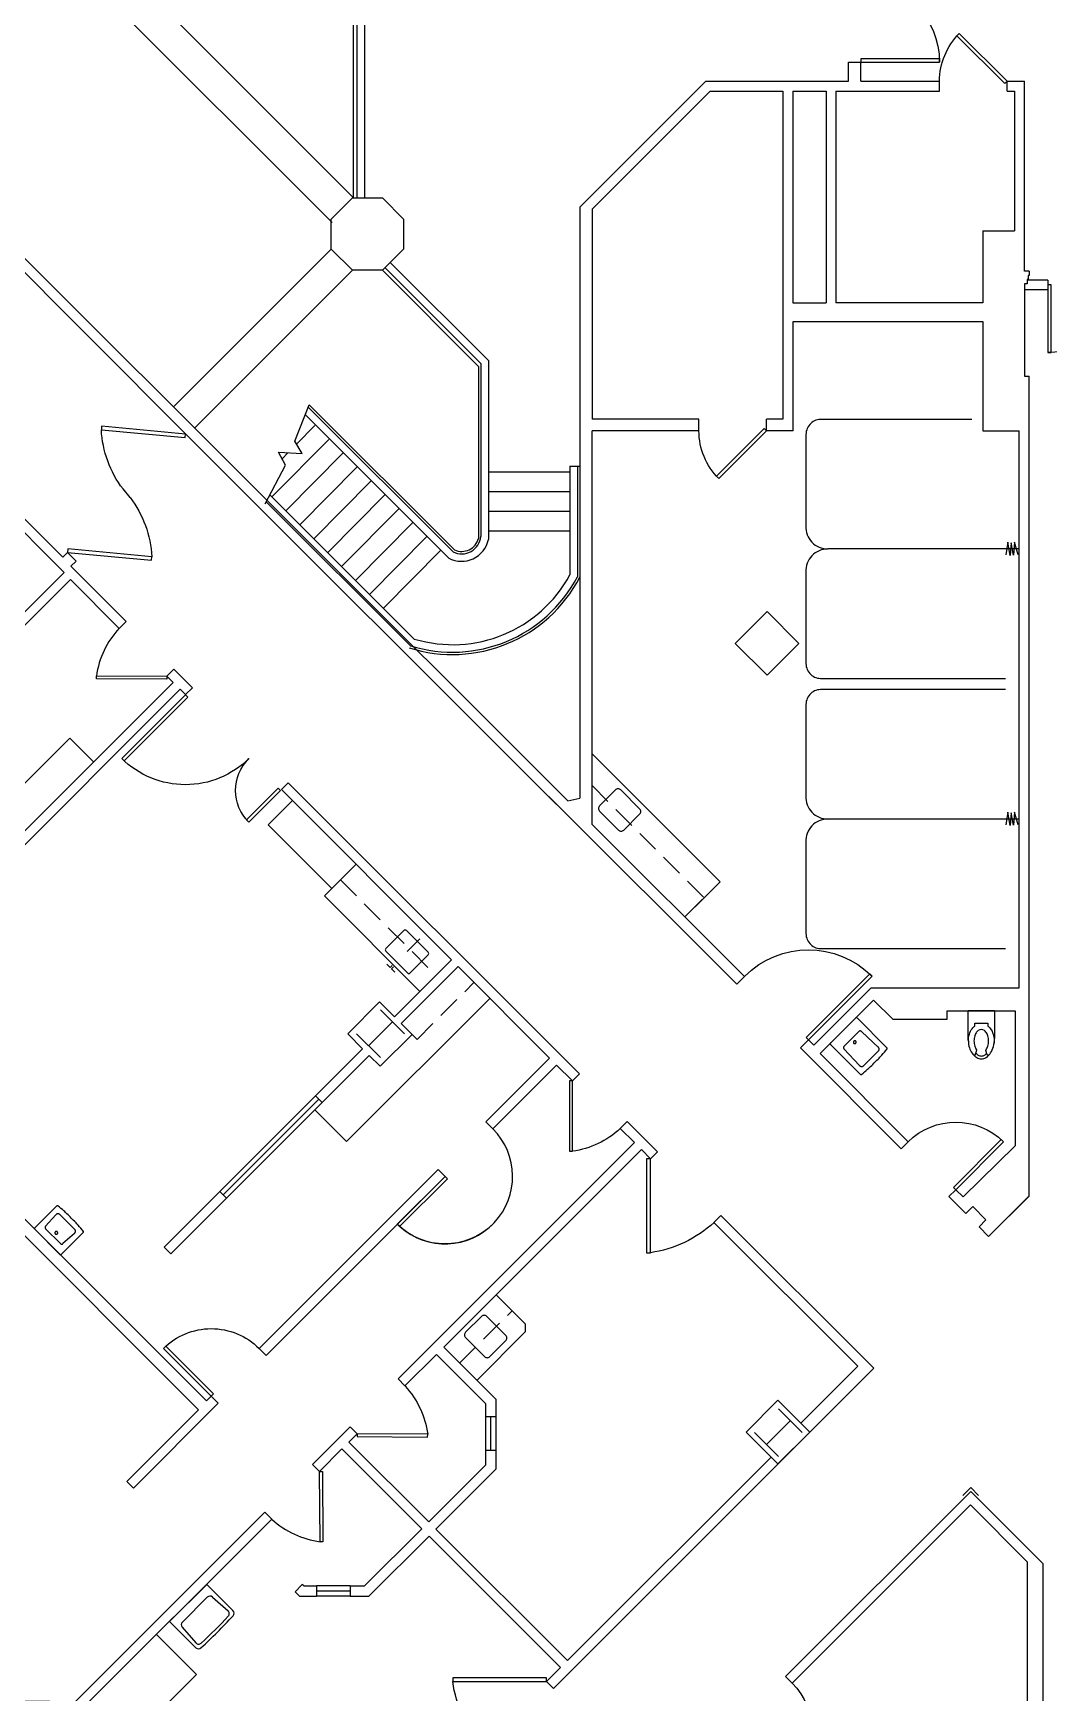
# Model space of a CAD drawing. Header units: inches. Extents: x -59 to 5682, y -269 to 4477.
# Drawn here: x 1937 to 2478, y 1099 to 1984 of the extents above; entities that cross this region are included whole.
import ezdxf

# ---------------------------------------------------------------- set-up
doc = ezdxf.new("R2010")
doc.units = ezdxf.units.IN
doc.header["$LTSCALE"] = 96
doc.header["$MEASUREMENT"] = 0
doc.linetypes.add('HIDDEN2', pattern=[0.1875, 0.125, -0.0625])
doc.layers.get('0').update_dxf_attribs({"linetype": 'CONTINUOUS'})
for name, color, linetype in [('A-COLS', 5, 'CONTINUOUS'), ('A-DOOR', 2, 'CONTINUOUS'), ('A-FLOR-CASE', 3, 'CONTINUOUS'), ('A-FLOR-CASE-UPPR', 3, 'HIDDEN2'), ('A-FLOR-HRAL', 1, 'CONTINUOUS'), ('A-FLOR-PFIX', 2, 'CONTINUOUS'), ('A-FLOR-STRS', 2, 'CONTINUOUS'), ('A-GLAZ', 2, 'CONTINUOUS'), ('A-GLAZ-SILL', 1, 'CONTINUOUS'), ('A-WALL-FULL', 6, 'CONTINUOUS'), ('A-WALL-PRHT', 4, 'CONTINUOUS'), ('X-CLNG-TRAK', 5, 'CONTINUOUS')]:
    doc.layers.add(name, color=color, linetype=linetype)

# ---------------------------------------------------------------- blocks, each defined once
blk = doc.blocks.new('P2477016')
for p, q in [((-3.603083, -23.831759), (-3.603083, -23.831759)), ((-2.504894, -21.068753), (-2.504894, -21.068753))]:
    blk.add_line(p, q)
for points in [[(-6.93083, -16.399601, -0.022673), (-7, -14.875), (-7, 0), (-3.020761, 0), (0, 0), (3.020761, 0), (7, 0), (7, -14.875)], [(-6.937926, -16.211212, -0.074934), (-6.387938, -12.562014, -0.085426), (-4.920528, -9.670474, -0.066386), (-3.550098, -8.264603), (-3.550098, -6.711212), (3.449902, -6.711212), (3.449902, -8.264603, -0.066386), (4.820333, -9.670474, -0.085426), (6.287743, -12.562014, -0.111314), (6.709134, -17.991061)], [(3.991504, -23.722377, -0.562484), (3.158962, -23.529526), (2.424162, -21.300368, -0.238976), (2.492058, -20.853364, 0.08035), (3.421006, -18.976205, 0.074934), (3.837731, -16.211212, 0.074934), (3.421006, -13.446218, 0.085426), (2.414145, -11.462194, 0.066386), (1.597345, -10.624271, 0.330534), (-1.69754, -10.624271, 0.066386), (-2.51434, -11.462194, 0.085426), (-3.521201, -13.446218, 0.074934), (-3.937926, -16.211212, 0.074934), (-3.521201, -18.976205, 0.08035), (-2.592253, -20.853364, -0.238976), (-2.524357, -21.300368), (-3.250575, -23.503493, -0.549653), (-4.069149, -23.710095)], [(0, -25.75, 0.143932), (2.498761, -25.015482, 0.107177), (4.949747, -22.564786, 0.077997), (6.431696, -19.212481, 0.065232), (7, -14.875)], [(-4.023967, -23.748064, 0.06085), (-2.498761, -25.015482, 0.143932), (0, -25.75)], [(-2.976493, -22.67201, 0.063273), (-1.687041, -23.754089, 0.143932), (0, -24.25)], [(0, -24.25, 0.143932), (1.687041, -23.754089, 0.059203), (2.902316, -22.750942)]]:
    blk.add_lwpolyline(points, format="xyb")
for centre, radius, start, end in [((5.443363, -16.211212), 12.38129, 180, 197.141641), ((2.746106, -17.043143), 9.558648, 197.141641, 216.672481), ((1.035634, -18.316811), 7.426057, 216.672481, 226.574161)]:
    blk.add_arc(centre, radius, start, end)
blk = doc.blocks.new('*U91')
for p, q in [((0, 0), (0, 0)), ((-36, 0), (-36, 0))]:
    blk.add_line(p, q)
blk.add_lwpolyline([(0, 0), (-25.46, -25.46), (-26.69, -24.22), (-1.24, 1.24)], close=True)
blk.add_arc((0, 0), 36, 180, 225)
blk = doc.blocks.new('*U92')
for p, q in [((0, 0), (0, 0)), ((42, 0), (42, 0))]:
    blk.add_line(p, q)
blk.add_lwpolyline([(0, 0), (0, 42), (1.75, 42), (1.75, 0)], close=True)
blk.add_arc((0, 0), 42, 0, 90)
blk = doc.blocks.new('*U24')
for p, q in [((0, 0), (0, 0)), ((36, 0), (36, 0))]:
    blk.add_line(p, q)
blk.add_lwpolyline([(0, 0), (0, 36), (1.75, 36), (1.75, 0)], close=True)
blk.add_arc((0, 0), 36, 0, 90)
blk = doc.blocks.new('*U32')
for p, q in [((0, 0), (0, 0)), ((-48, 0), (-48, 0))]:
    blk.add_line(p, q)
blk.add_lwpolyline([(0, 0), (0, -48), (-1.75, -48), (-1.75, 0)], close=True)
blk.add_arc((0, 0), 48, 180, 270)
blk = doc.blocks.new('*U97')
for p, q in [((0, 0), (0, 0)), ((-36, 0), (-36, 0))]:
    blk.add_line(p, q)
blk.add_lwpolyline([(0, 0), (0, -36), (-1.75, -36), (-1.75, 0)], close=True)
blk.add_arc((0, 0), 36, 180, 270)
blk = doc.blocks.new('*U105')
for p, q in [((0, 0), (0, 0)), ((-36, 0), (-36, 0))]:
    blk.add_line(p, q)
blk.add_lwpolyline([(0, 0), (-25.46, 25.46), (-26.69, 24.22), (-1.24, -1.24)], close=True)
blk.add_arc((0, 0), 36, 135, 180)
blk = doc.blocks.new('ador')
at = {"layer": 'A-DOOR'}
blk.add_lwpolyline([(7907.45, 2187.56), (7908.87, 2186.14), (7874.92, 2152.2), (7873.51, 2153.62)], close=True, dxfattribs=at)
blk.add_arc((7860.37, 2149.8), 60.6, 2.27057, 36.84846, dxfattribs=at)
blk = doc.blocks.new('0206.01-BAS-GRID$0$IBEAM')
for points in [[(-0.5, 0.5, 1), (-0.5, 0.5), (0.5, 0.5), (0.5, 0.5, 1)], [(0, -0.5, 1), (0, -0.5), (0, 0.5), (0, 0.5, 1)], [(-0.5, -0.5, 1), (-0.5, -0.5), (0.5, -0.5), (0.5, -0.5, 1)]]:
    blk.add_3dface(points)
blk = doc.blocks.new('*U55')
for p, q in [((0, 0), (0, 0)), ((36, 0), (36, 0))]:
    blk.add_line(p, q)
blk.add_lwpolyline([(0, 0), (0, 36), (1.75, 36), (1.75, 0)], close=True)
blk.add_arc((0, 0), 36, 0, 90)
blk = doc.blocks.new('*U23')
for p, q in [((0, 0), (0, 0)), ((36, 0), (36, 0))]:
    blk.add_line(p, q)
blk.add_lwpolyline([(0, 0), (0, -36), (1.75, -36), (1.75, 0)], close=True)
blk.add_arc((0, 0), 36, 270, 0)
blk = doc.blocks.new('*U25')
for p, q in [((0, 0), (0, 0)), ((48, 0), (48, 0))]:
    blk.add_line(p, q)
blk.add_lwpolyline([(0, 0), (0, 48), (1.75, 48), (1.75, 0)], close=True)
blk.add_arc((0, 0), 48, 0, 90)
blk = doc.blocks.new('*U26')
for p, q in [((0, 0), (0, 0)), ((-24, 0), (-24, 0))]:
    blk.add_line(p, q)
blk.add_lwpolyline([(0, 0), (0, 24), (-1.75, 24), (-1.75, 0)], close=True)
blk.add_arc((0, 0), 24, 90, 180)

msp = doc.modelspace()

# ---------------------------------------------------------------- linework, layer by layer
at = {"layer": 'A-DOOR'}
msp.add_line((1988.55, 1736.38), (1984.82, 1740.88), dxfattribs=at)
msp.add_arc((2156.49, 1374.35), 35.99, 228.17128, 45.01076, dxfattribs=at)
at = {"layer": 'A-FLOR-CASE'}
for p, q in [((1871.28, 1522.97), (1956.37, 1608.05)), ((1969.1, 1595.33), (1956.37, 1608.05)), ((2234.82, 1599.7), (2303.05, 1531.41)), ((2062.19, 1561.8), (2075.03, 1574.65)), ((2062.19, 1561.8), (2096.17, 1527.9)), ((2092.25, 1523.98), (2108.96, 1540.69)), ((2284.48, 1512.86), (2303.05, 1531.41)), ((2092.25, 1523.98), (2143.1, 1473.01)), ((2104.02, 1392.92), (2180.39, 1469.28)), ((2104.02, 1392.92), (2087.06, 1409.9)), ((2199.26, 1295.68), (2183.71, 1311.23)), ((2199.26, 1295.68), (2199.26, 1291.43)), ((2173.45, 1265.62), (2199.26, 1291.43)), ((2002.7, 1130.05), (2023.91, 1108.83)), ((2023.91, 1108.83), (1981.48, 1066.41))]:
    msp.add_line(p, q, dxfattribs=at)
at = {"layer": 'A-FLOR-CASE-UPPR'}
for p, q in [((2234.82, 1582.72), (2294.56, 1522.93)), ((2100.73, 1532.46), (2151.58, 1481.49)), ((2141.53, 1447.4), (2171.9, 1477.77)), ((2138.86, 1450.08), (2141.53, 1447.4)), ((2164.26, 1274.82), (2192.19, 1302.75))]:
    msp.add_line(p, q, dxfattribs=at)
at = {"layer": 'A-FLOR-HRAL'}
for p, q in [((2432.44, 1204.19), (2436.68, 1208.43)), ((2436.68, 1208.43), (2440.93, 1204.19))]:
    msp.add_line(p, q, dxfattribs=at)
at = {"layer": 'A-FLOR-PFIX'}
for p, q in [((2143.08, 1501.08), (2136.26, 1494.24)), ((2125.38, 1487.57), (2127.15, 1485.81)), ((2128.21, 1486.87), (2127.15, 1485.81)), ((2128.92, 1486.16), (2127.86, 1485.1)), ((2127.86, 1485.1), (2129.63, 1483.34)), ((2361.93, 1445.43), (2375.37, 1458.87)), ((2369.17, 1443.73), (2377.07, 1451.63)), ((2376.08, 1458.87), (2392.02, 1442.92)), ((2387.72, 1442.91), (2378.44, 1451.67)), ((2377.88, 1428.78), (2361.93, 1444.72)), ((2377.4, 1433.44), (2369.13, 1442.36)), ((2379.58, 1433.38), (2387.42, 1441.22)), ((1937.76, 1346.91), (1949.46, 1358.61)), ((1948.99, 1353.94), (1943.5, 1347.81)), ((1959, 1346.17), (1951.17, 1354.01)), ((1951.2, 1332.76), (1937.76, 1346.2)), ((1951.43, 1338.54), (1943.54, 1346.43)), ((1963.6, 1344.46), (1951.9, 1332.76)), ((1958.94, 1343.99), (1952.81, 1338.5)), ((2009.64, 1136.99), (2029.44, 1156.78)), ((2029.44, 1156.78), (2043.41, 1142.82)), ((2016.44, 1136.72), (2029.71, 1149.98)), ((2032.44, 1150.07), (2040.8, 1142.78)), ((2009.64, 1136.99), (2023.61, 1123.02)), ((2016.35, 1133.99), (2023.65, 1125.63))]:
    msp.add_line(p, q, dxfattribs=at)
for points in [[(2247.28, 1580.45), (2238.8, 1571.97, 0.414214), (2238.8, 1569.14), (2248.9, 1559.04, 0.414214), (2251.73, 1559.04), (2260.22, 1567.53, 0.414214), (2260.21, 1570.35), (2250.11, 1580.45, 0.414214)], [(2147.46, 1493.86), (2135.85, 1505.44, 0.414214), (2134.44, 1505.44), (2124.87, 1495.85, 0.414214), (2124.87, 1494.43), (2136.49, 1482.85, 0.414214), (2137.9, 1482.85), (2147.47, 1492.45, 0.414214)], [(1948.82, 1344.87, 0.043661), (1948.72, 1344.78, 0.043661), (1948.64, 1344.68, 0.043661), (1948.57, 1344.57, 0.043661), (1948.53, 1344.45, 0.043661), (1948.51, 1344.32, 0.043661), (1948.51, 1344.19, 0.043661), (1948.53, 1344.06, 0.043661), (1948.57, 1343.94, 0.043661), (1948.64, 1343.82, 0.043661), (1948.72, 1343.72, 0.043661), (1948.82, 1343.64, 0.043661), (1948.94, 1343.57, 0.043661), (1949.06, 1343.53, 0.043661), (1949.19, 1343.51, 0.043661), (1949.32, 1343.51, 0.043661), (1949.45, 1343.53, 0.043661), (1949.57, 1343.57, 0.043661), (1949.68, 1343.64, 0.043661), (1949.78, 1343.72, 0.043661), (1949.87, 1343.82, 0.043661), (1949.93, 1343.94, 0.043661), (1949.98, 1344.06, 0.043661), (1950, 1344.19, 0.043661), (1950, 1344.32, 0.043661), (1949.98, 1344.45, 0.043661), (1949.93, 1344.57, 0.043661), (1949.87, 1344.68, 0.043661), (1949.78, 1344.78, 0.043661), (1949.68, 1344.87, 0.043661), (1949.57, 1344.93, 0.043661), (1949.45, 1344.98, 0.043661), (1949.32, 1345, 0.043661), (1949.19, 1345, 0.043661), (1949.06, 1344.98, 0.043661), (1948.94, 1344.93, 0.043661)], [(2175.92, 1299.71), (2167.43, 1291.22, 0.414214), (2167.43, 1288.39), (2177.54, 1278.29, 0.414214), (2180.36, 1278.29), (2188.85, 1286.78, 0.414214), (2188.85, 1289.6), (2178.75, 1299.71, 0.414214)]]:
    msp.add_lwpolyline(points, format="xyb", close=True, dxfattribs=at)
for points in [[(1951.17, 1354.01, 0.050866), (1950.89, 1354.23, 0.073218), (1950.66, 1354.34, 0.028563), (1950.29, 1354.43, 0.050866), (1950.07, 1354.44, 0.050866), (1949.85, 1354.42, 0.028563), (1949.48, 1354.31, 0.073218), (1949.26, 1354.19, 0.050866), (1948.99, 1353.94)], [(1950.13, 1358.64, 0.061553), (1950.01, 1358.71, 0.084107), (1949.91, 1358.74, 0.039062), (1949.79, 1358.75, 0.039062), (1949.67, 1358.73, 0.084107), (1949.57, 1358.69, 0.061553), (1949.46, 1358.61)], [(1963.64, 1345.14, 0.007949), (1960.94, 1348.3, 0.014949), (1959.43, 1349.92, 0.000949), (1957.18, 1352.18, 0.000949), (1954.92, 1354.43, 0.014949), (1953.3, 1355.94, 0.007949), (1950.13, 1358.64)], [(1937.76, 1346.91, 0.065543), (1937.67, 1346.79, 0.087946), (1937.63, 1346.68, 0.043207), (1937.62, 1346.55, 0.043207), (1937.63, 1346.42, 0.087946), (1937.67, 1346.32, 0.065543), (1937.76, 1346.2)], [(1943.5, 1347.81, 0.063221), (1943.34, 1347.57, 0.085725), (1943.27, 1347.36, 0.040781), (1943.26, 1347.11, 0.040781), (1943.28, 1346.86, 0.085725), (1943.36, 1346.66, 0.063221), (1943.54, 1346.43)], [(1958.94, 1343.99, 0.050866), (1959.19, 1344.26, 0.073218), (1959.3, 1344.48, 0.028563), (1959.41, 1344.85, 0.050866), (1959.44, 1345.07, 0.050866), (1959.43, 1345.29, 0.028563), (1959.34, 1345.67, 0.073218), (1959.23, 1345.89, 0.050866), (1959, 1346.17)], [(1963.6, 1344.46, 0.061553), (1963.69, 1344.58, 0.084107), (1963.73, 1344.67, 0.039062), (1963.74, 1344.79, 0.039062), (1963.74, 1344.92, 0.084107), (1963.71, 1345.02, 0.061553), (1963.64, 1345.14)], [(1951.43, 1338.54, 0.063221), (1951.66, 1338.36, 0.085725), (1951.86, 1338.29, 0.040781), (1952.11, 1338.26, 0.040781), (1952.36, 1338.27, 0.085725), (1952.57, 1338.34, 0.063221), (1952.81, 1338.5)], [(1951.2, 1332.76, 0.065543), (1951.32, 1332.67, 0.087946), (1951.42, 1332.63, 0.043207), (1951.55, 1332.62, 0.043207), (1951.68, 1332.63, 0.087946), (1951.79, 1332.67, 0.065543), (1951.9, 1332.76)]]:
    msp.add_lwpolyline(points, format="xyb", dxfattribs=at)
for centre, radius, start, end in [((2375.77, 1458.46), 0.574, 119.99986, 134.99976), ((2375.65, 1458.68), 0.321, 99.89643, 120.00044), ((2375.72, 1458.25), 0.753, 90.00017, 99.89633), ((2375.72, 1458.25), 0.753, 80.10367, 89.99983), ((2375.8, 1458.68), 0.321, 59.99956, 80.10357), ((2375.67, 1458.46), 0.574, 45.00024, 60.00014), ((2377.88, 1450.81), 1.15, 120.53012, 135.00005), ((2377.62, 1451.26), 0.631, 100.93094, 120.52974), ((2377.79, 1450.37), 1.54, 91.59003, 100.93117), ((2377.79, 1450.37), 1.54, 82.24881, 91.58995), ((2377.91, 1451.27), 0.631, 62.64967, 82.24848), ((2377.67, 1450.81), 1.15, 48.17998, 62.64991), ((2362.55, 1445.08), 0.753, 170.10367, 179.99983), ((2362.55, 1445.08), 0.753, 180.00017, 189.89633), ((2362.12, 1445.15), 0.321, 149.99956, 170.10357), ((2362.12, 1445), 0.321, 189.89643, 210.00044), ((2362.34, 1445.03), 0.574, 135.00024, 150.00014), ((2362.34, 1445.13), 0.574, 209.99986, 224.99976), ((2370.43, 1443.01), 1.54, 169.06883, 178.40997), ((2370.43, 1443.01), 1.54, 178.41005, 187.75119), ((2369.53, 1442.89), 0.631, 187.75152, 207.35033), ((2369.54, 1443.18), 0.631, 149.47026, 169.06906), ((2369.99, 1443.13), 1.15, 207.35009, 221.82002), ((2369.99, 1442.92), 1.15, 134.99995, 149.46988), ((2374.89, 1445.91), 0.75, 165.00002, 175.00003), ((2374.89, 1445.91), 0.75, 174.99999, 185.00001), ((2374.89, 1445.91), 0.75, 184.99997, 194.99998), ((2374.89, 1445.91), 0.75, 154.99981, 164.99982), ((2374.89, 1445.91), 0.75, 195.00018, 205.00019), ((2374.89, 1445.91), 0.75, 145.00027, 155.00028), ((2374.89, 1445.91), 0.75, 204.99972, 214.99973), ((2374.89, 1445.91), 0.75, 134.99992, 144.99993), ((2374.89, 1445.91), 0.75, 215.00007, 225.00008), ((2374.89, 1445.91), 0.75, 125.00007, 135.00008), ((2374.89, 1445.91), 0.75, 224.99992, 234.99993), ((2374.89, 1445.91), 0.75, 114.99972, 124.99973), ((2374.89, 1445.91), 0.75, 235.00027, 245.00028), ((2374.89, 1445.91), 0.75, 105.00018, 115.00019), ((2374.89, 1445.91), 0.75, 244.99981, 254.99982), ((2374.89, 1445.91), 0.75, 94.99997, 104.99998), ((2374.89, 1445.91), 0.75, 255.00002, 265.00003), ((2374.89, 1445.91), 0.75, 84.99999, 95.00001), ((2374.89, 1445.91), 0.75, 264.99999, 275.00001), ((2374.89, 1445.91), 0.75, 75.00002, 85.00003), ((2374.89, 1445.91), 0.75, 274.99997, 284.99998), ((2374.89, 1445.91), 0.75, 64.99981, 74.99982), ((2374.89, 1445.91), 0.75, 285.00018, 295.00019), ((2374.89, 1445.91), 0.75, 55.00027, 65.00028), ((2374.89, 1445.91), 0.75, 294.99972, 304.99973), ((2374.89, 1445.91), 0.75, 44.99992, 54.99993), ((2374.89, 1445.91), 0.75, 305.00007, 315.00008), ((2374.89, 1445.91), 0.75, 35.00007, 45.00008), ((2374.89, 1445.91), 0.75, 314.99992, 324.99993), ((2374.89, 1445.91), 0.75, 24.99972, 34.99973), ((2374.89, 1445.91), 0.75, 325.00027, 335.00028), ((2374.89, 1445.91), 0.75, 15.00018, 25.00019), ((2374.89, 1445.91), 0.75, 334.99981, 344.99982), ((2374.89, 1445.91), 0.75, 4.99997, 14.99998), ((2374.89, 1445.91), 0.75, 345.00002, 355.00003), ((2374.89, 1445.91), 0.75, 354.99999, 5.00001), ((2386.17, 1442.07), 1.77, 36.53233, 48.17992), ((2386.91, 1442.62), 0.86, 19.78187, 36.53231), ((2384.51, 1441.76), 3.41, 13.23747, 19.78185), ((2386.78, 1442.29), 1.08, 1.58977, 13.23736), ((2391.61, 1442.52), 0.578, 30.91089, 45.00002), ((2391.84, 1442.65), 0.312, 11.68, 30.91065), ((2391.85, 1442.51), 0.312, 334.55391, 353.78456), ((2391.38, 1442.56), 0.783, 2.73249, 11.68029), ((2391.38, 1442.56), 0.783, 353.78497, 2.73277), ((1791.96, 2028.85), 839.53, 314.78246, 314.99996), ((1791.95, 2028.84), 839.53, 315.00004, 315.21754), ((2386.16, 1442.47), 1.77, 314.9999, 326.64749), ((2386.93, 1441.97), 0.86, 326.64749, 343.39793), ((2384.49, 1442.7), 3.41, 343.39806, 349.94244), ((2386.78, 1442.29), 1.08, 349.94244, 1.59003), ((2361.56, 1463.55), 37.02, 315.21756, 318.64336), ((2291.09, 1525.58), 130.9, 318.64331, 320.46505), ((2391.6, 1442.62), 0.578, 320.46518, 334.55431), ((2378.73, 1434.63), 1.77, 221.82008, 233.46767), ((2378.18, 1433.89), 0.86, 233.46769, 250.21813), ((2378.29, 1429.19), 0.578, 224.99998, 239.08911), ((2379.04, 1436.29), 3.41, 250.21815, 256.76253), ((2378.15, 1428.96), 0.312, 239.08935, 258.32), ((2378.24, 1429.42), 0.783, 258.31971, 267.26751), ((2378.24, 1429.42), 0.783, 267.26723, 276.21503), ((2378.51, 1434.02), 1.08, 256.76264, 268.41023), ((2378.29, 1428.96), 0.312, 276.21544, 295.44609), ((2378.18, 1429.2), 0.578, 295.44569, 309.53482), ((2378.51, 1434.02), 1.08, 268.40997, 280.05756), ((2295.22, 1529.71), 130.9, 309.53495, 311.35669), ((2378.1, 1436.31), 3.41, 280.05756, 286.60194), ((2378.83, 1433.87), 0.86, 286.60207, 303.35251), ((2378.33, 1434.64), 1.77, 303.35251, 315.0001), ((2357.25, 1459.24), 37.02, 311.35664, 314.78244), ((2031.13, 1148.57), 2, 48.87621, 134.99723), ((2039.48, 1141.27), 2, 317.03896, 48.87621), ((2041.99, 1141.41), 2, 317.4009, 44.99723), ((2017.86, 1135.3), 2, 134.99723, 221.11824), ((1831.37, 1335.07), 288.12, 312.59355, 317.4009), ((1831.37, 1335.07), 286.38, 312.95549, 317.03896), ((2025.15, 1126.94), 2, 221.11824, 312.95549), ((2025.02, 1124.44), 2, 224.99723, 312.59355)]:
    msp.add_arc(centre, radius, start, end, dxfattribs=at)
at = {"layer": 'A-FLOR-STRS'}
for p, q in [((2076.36, 1766.37), (2084.12, 1785.67)), ((2077.3, 1764.81), (2087.06, 1774.68)), ((2064.21, 1736.65), (2094.52, 1767.29)), ((2080.28, 1759.79), (2076.36, 1766.37)), ((2060.54, 1732.9), (2071.47, 1753.57)), ((2071.47, 1753.57), (2067.68, 1760.49)), ((2067.68, 1760.49), (2080.28, 1759.79)), ((2069.59, 1757.02), (2072.75, 1760.21)), ((2071.64, 1729.23), (2101.99, 1759.91)), ((2079.07, 1721.81), (2109.45, 1752.52)), ((2086.5, 1714.39), (2116.92, 1745.14)), ((2179.57, 1750.09), (2223.07, 1750.09)), ((2093.93, 1706.97), (2124.38, 1737.76)), ((2179.57, 1739.59), (2223.07, 1739.59)), ((2101.36, 1699.55), (2131.85, 1730.37)), ((2179.57, 1729.09), (2223.07, 1729.09)), ((2108.79, 1692.13), (2139.31, 1722.99)), ((2179.57, 1718.59), (2223.07, 1718.59)), ((2116.22, 1684.71), (2146.78, 1715.6)), ((2123.65, 1677.29), (2154.24, 1708.22))]:
    msp.add_line(p, q, dxfattribs=at)
at = {"layer": 'A-GLAZ'}
for p, q in [((2038.21, 1364.59), (2089.12, 1415.5)), ((2180.96, 1228.37), (2180.96, 1246.37)), ((2105.88, 1153.29), (2087.88, 1153.29))]:
    msp.add_line(p, q, dxfattribs=at)
at = {"layer": 'A-GLAZ-SILL'}
for p, q in [((2036.44, 1366.35), (2087.36, 1417.27)), ((2039.98, 1362.82), (2090.89, 1413.73)), ((2178.21, 1228.37), (2178.21, 1246.37)), ((2183.71, 1228.37), (2183.71, 1246.37)), ((2105.88, 1156.04), (2087.88, 1156.04)), ((2105.88, 1150.54), (2087.88, 1150.54))]:
    msp.add_line(p, q, dxfattribs=at)
at = {"layer": 'A-WALL-FULL'}
for p, q in [((1926.42, 2077.44), (2107.54, 1896.31)), ((1908.8, 2070.45), (2096.27, 1882.98)), ((1952.65, 1704.47), (1604.09, 2053.03)), ((2107.54, 1990.07), (2107.54, 1896.31)), ((2371.57, 1958.32), (2371.57, 1968.54)), ((2371.57, 1968.54), (2378.07, 1968.54)), ((2378.07, 1958.32), (2378.07, 1968.54)), ((2228.32, 1891.09), (2295.55, 1958.32)), ((2295.55, 1958.32), (2371.57, 1958.32)), ((2378.07, 1958.32), (2420.07, 1958.32)), ((2420.07, 1953.07), (2420.07, 1958.32)), ((2456.07, 1958.32), (2465.32, 1958.32)), ((2456.07, 1953.07), (2456.07, 1958.32)), ((2465.32, 1857.03), (2465.32, 1958.32)), ((2234.82, 1890.17), (2297.72, 1953.07)), ((2297.72, 1953.07), (2336.57, 1953.07)), ((2336.57, 1953.07), (2336.57, 1778.15)), ((2341.82, 1953.07), (2341.82, 1840.15)), ((2341.82, 1953.07), (2359.57, 1953.07)), ((2359.57, 1953.07), (2359.57, 1840.15)), ((2364.82, 1953.07), (2364.82, 1840.15)), ((2364.82, 1953.07), (2420.07, 1953.07)), ((2456.07, 1953.07), (2460.07, 1953.07)), ((2460.07, 1953.07), (2460.07, 1878.56)), ((2017.56, 1770.81), (1902.69, 1886.14)), ((1908.8, 1887.43), (2221.99, 1574.66)), ((2228.32, 1891.09), (2228.32, 1576.09)), ((2234.82, 1890.17), (2234.82, 1778.15)), ((2443.07, 1878.56), (2443.07, 1840.15)), ((2443.07, 1878.56), (2460.07, 1878.56)), ((2011.67, 1784.7), (2095.78, 1868.82)), ((2124.47, 1858.88), (2175.57, 1807.78)), ((2127.3, 1861.71), (2179.57, 1809.44)), ((2022.99, 1773.4), (2107.1, 1857.51)), ((2123.1, 1857.51), (2174.32, 1806.28)), ((2467.83, 1857.03), (2465.32, 1857.03)), ((2466.81, 1850.35), (2465.32, 1850.35)), ((2465.32, 1850.35), (2465.32, 1801.07)), ((2467.32, 1852.58), (2466.81, 1852.58)), ((2466.81, 1852.58), (2466.81, 1850.35)), ((2467.32, 1854.8), (2467.32, 1852.58)), ((2467.83, 1854.8), (2467.32, 1854.8)), ((2477.86, 1852.31), (2467.32, 1852.31)), ((2467.83, 1857.03), (2467.83, 1854.8)), ((2477.86, 1852.31), (2477.86, 1847.06)), ((2477.86, 1847.06), (2465.32, 1847.06)), ((2341.82, 1840.15), (2359.57, 1840.15)), ((2443.07, 1840.15), (2364.82, 1840.15)), ((2342.07, 1830.15), (2443.07, 1830.15)), ((2342.07, 1771.9), (2342.07, 1830.15)), ((2443.07, 1830.15), (2443.07, 1771.9)), ((2174.32, 1806.28), (2174.32, 1714.53)), ((2175.57, 1807.78), (2175.57, 1715.61)), ((2179.57, 1809.44), (2179.57, 1713.91)), ((2465.32, 1801.07), (2467.82, 1801.07)), ((2467.82, 1516.9), (2467.82, 1801.07)), ((2158.44, 1704.03), (2082, 1780.37)), ((2160.81, 1707.32), (2083.62, 1784.41)), ((2161.53, 1708.36), (2084.12, 1785.67)), ((2215.95, 1572.62), (2017.52, 1770.77)), ((2291.82, 1778.15), (2234.82, 1778.15)), ((2234.82, 1562.05), (2234.82, 1771.9)), ((2291.82, 1771.9), (2234.82, 1771.9)), ((2291.82, 1771.9), (2291.82, 1778.15)), ((2327.82, 1771.9), (2327.82, 1778.15)), ((2336.57, 1778.15), (2327.82, 1778.15)), ((2342.07, 1771.9), (2327.82, 1771.9)), ((2443.07, 1771.9), (2462.57, 1771.9)), ((2462.57, 1474.9), (2462.57, 1771.9)), ((1953.4, 1696.29), (1894, 1755.69)), ((2223.07, 1753.09), (2228.32, 1753.09)), ((2223.07, 1753.09), (2223.07, 1695.12)), ((2227.07, 1753.09), (2227.07, 1694.12)), ((2140.1, 1660.87), (2063.11, 1737.76)), ((2137.97, 1657.34), (2061.15, 1734.06)), ((1955.26, 1707.08), (1952.65, 1704.47)), ((1959.86, 1702.48), (1955.26, 1707.08)), ((1957.02, 1699.65), (1959.86, 1702.48)), ((1986.43, 1670.28), (1957.02, 1699.65)), ((1909.56, 1645.38), (1956.73, 1692.55)), ((1922.96, 1665.86), (1953.4, 1696.29)), ((1956.73, 1692.55), (1982.71, 1666.57)), ((2311.17, 1658.51), (2328.15, 1675.48)), ((2328.15, 1675.48), (2345.12, 1658.51)), ((1982.71, 1666.57), (1986.43, 1670.28)), ((2328.15, 1641.54), (2311.17, 1658.51)), ((2345.12, 1658.51), (2328.15, 1641.54)), ((1824.53, 1450.75), (2011.56, 1637.78)), ((2008.17, 1641.11), (2011.88, 1644.82)), ((2011.56, 1637.78), (2008.17, 1641.11)), ((2011.56, 1637.78), (2008.17, 1641.11)), ((2021.79, 1634.94), (2011.88, 1644.82)), ((1832.51, 1451.32), (2015.27, 1634.07)), ((2015.27, 1634.07), (2018.1, 1631.24)), ((2018.1, 1631.24), (2021.79, 1634.94)), ((2069.27, 1580.59), (2072.9, 1584.22)), ((2228.11, 1429.01), (2072.9, 1584.22)), ((2159.9, 1489.81), (2069.27, 1580.59)), ((2311.98, 1476.87), (2211.84, 1576.99)), ((2221.99, 1574.66), (2228.32, 1576.09)), ((2316.13, 1481.02), (2234.82, 1562.05)), ((2284.48, 1512.86), (2294.56, 1522.93)), ((2467.82, 1363.91), (2467.82, 1516.9)), ((2129.51, 1459.42), (2159.9, 1489.81)), ((2133.05, 1455.88), (2163.43, 1486.27)), ((2212.16, 1437.46), (2163.43, 1486.27)), ((2311.98, 1476.87), (2316.23, 1481.11)), ((2353.05, 1444.31), (2383.62, 1474.9)), ((2383.62, 1474.9), (2462.57, 1474.9)), ((2121.54, 1467.41), (2104.57, 1450.44)), ((2121.54, 1467.41), (2129.51, 1459.42)), ((2384.91, 1468.41), (2356.45, 1439.93)), ((2384.91, 1468.41), (2395.13, 1458.2)), ((2424.13, 1458.2), (2424.13, 1462.7)), ((2424.13, 1462.7), (2460.38, 1462.7)), ((2460.38, 1462.7), (2460.38, 1390.7)), ((1832.51, 1451.32), (2029.38, 1254.68)), ((2133.05, 1455.88), (2138.86, 1450.08)), ((2395.13, 1458.2), (2424.13, 1458.2)), ((2087.36, 1417.27), (2112.53, 1442.44)), ((2112.53, 1442.44), (2104.57, 1450.44)), ((2138.86, 1450.08), (2121.86, 1433.08)), ((2345.92, 1442.93), (2350.21, 1447.21)), ((2399.68, 1389.11), (2345.92, 1442.93)), ((2353.05, 1444.31), (2350.17, 1447.17)), ((2090.89, 1413.73), (2116.06, 1438.9)), ((2121.86, 1433.08), (2116.06, 1438.9)), ((2178.22, 1403.51), (2212.16, 1437.46)), ((2181.93, 1399.81), (2215.87, 1433.75)), ((2224.4, 1425.3), (2215.88, 1433.75)), ((2403.3, 1392.73), (2356.45, 1439.93)), ((2228.11, 1429.01), (2224.4, 1425.3)), ((2087.36, 1417.27), (2090.89, 1413.73)), ((2178.22, 1403.51), (2181.93, 1399.81)), ((2253.57, 1403.55), (2249.85, 1399.84)), ((2257.41, 1392.37), (2249.85, 1399.84)), ((2269.65, 1387.47), (2253.57, 1403.55)), ((2257.41, 1392.37), (2131.4, 1266.35)), ((2399.59, 1389.02), (2403.3, 1392.73)), ((2432.64, 1363.38), (2460.38, 1390.7)), ((2261.13, 1388.65), (2155.78, 1283.3)), ((2265.94, 1383.76), (2261.13, 1388.65)), ((2269.65, 1387.47), (2265.94, 1383.76)), ((2057.33, 1282.63), (2152.76, 1378.06)), ((2061.04, 1278.92), (2156.48, 1374.35)), ((2152.76, 1378.06), (2156.48, 1374.35)), ((2006.75, 1336.65), (2036.44, 1366.35)), ((2010.28, 1333.12), (2039.98, 1362.82)), ((2036.44, 1366.35), (2039.98, 1362.82)), ((2425.04, 1363.56), (2428.75, 1367.27)), ((2434.06, 1354.54), (2425.04, 1363.56)), ((2432.64, 1363.38), (2428.75, 1367.27)), ((2467.82, 1363.91), (2446.25, 1342.35)), ((2446.25, 1342.35), (2467.47, 1363.56)), ((1915.02, 1359.89), (2024.98, 1249.93)), ((2437.77, 1358.26), (2434.06, 1354.54)), ((2444.84, 1351.19), (2437.77, 1358.26)), ((2303.55, 1353.48), (2299.84, 1349.77)), ((2376.59, 1273.11), (2299.84, 1349.77)), ((2385.09, 1272.03), (2303.55, 1353.48)), ((2444.84, 1351.19), (2441.13, 1347.47)), ((2446.25, 1342.35), (2441.13, 1347.47)), ((2006.75, 1336.65), (2010.28, 1333.12)), ((2183.71, 1255.37), (2155.78, 1283.3)), ((2061.04, 1278.92), (2057.33, 1282.63)), ((2151.89, 1279.41), (2135.11, 1262.64)), ((2178.21, 1253.09), (2151.89, 1279.41)), ((2131.4, 1266.35), (2135.11, 1262.64)), ((2385.09, 1272.03), (2214.34, 1101.29)), ((2376.59, 1273.11), (2346.18, 1242.7)), ((2029.38, 1254.68), (2031.87, 1257.18)), ((2035.58, 1253.47), (2031.87, 1257.18)), ((1986.79, 1211.75), (2024.98, 1249.93)), ((2035.58, 1253.47), (1990.33, 1208.21)), ((2178.21, 1246.37), (2178.21, 1253.09)), ((2183.71, 1246.37), (2183.71, 1255.37)), ((2105.94, 1240.89), (2085.85, 1220.8)), ((2105.94, 1240.89), (2109.65, 1237.18)), ((2178.21, 1246.37), (2183.71, 1246.37)), ((2109.65, 1237.18), (2105.22, 1232.74)), ((2105.22, 1232.74), (2147.76, 1190.2)), ((2101.51, 1229.03), (2089.57, 1217.09)), ((2101.51, 1229.03), (2144.05, 1186.49)), ((2178.21, 1220.65), (2178.21, 1228.37)), ((2178.21, 1228.37), (2183.71, 1228.37)), ((2183.71, 1218.37), (2183.71, 1228.37)), ((2330.29, 1224.66), (2221.8, 1116.17)), ((2085.85, 1220.8), (2089.57, 1217.09)), ((2147.76, 1190.2), (2178.21, 1220.65)), ((2151.65, 1186.31), (2183.71, 1218.37)), ((1990.33, 1208.21), (1986.79, 1211.75)), ((2436.67, 1206.4), (2337.91, 1107.68)), ((2436.67, 1206.4), (2475.1, 1167.97)), ((2060.4, 1195.35), (1956.46, 1091.43)), ((2060.4, 1195.35), (2064.11, 1191.64)), ((2436.5, 1199.18), (2341.47, 1104.15)), ((2436.5, 1199.18), (2466.85, 1168.8)), ((2064.11, 1191.64), (1960.18, 1087.72)), ((2113.6, 1156.04), (2144.05, 1186.49)), ((2151.65, 1186.31), (2221.8, 1116.17)), ((2115.88, 1150.54), (2147.94, 1182.6)), ((2147.94, 1182.6), (2218.08, 1112.45)), ((2466.85, 1168.8), (2466.85, 975.97)), ((2475.1, 1167.97), (2475.1, 997.82)), ((2080.39, 1156.81), (2076.5, 1152.92)), ((2078.88, 1150.54), (2076.5, 1152.92)), ((2078.88, 1150.54), (2087.88, 1150.54)), ((2081.16, 1156.04), (2080.39, 1156.81)), ((2081.16, 1156.04), (2087.88, 1156.04)), ((2087.88, 1156.04), (2087.88, 1150.54)), ((2105.88, 1156.04), (2113.6, 1156.04)), ((2105.88, 1156.04), (2105.88, 1150.54)), ((2105.88, 1150.54), (2115.88, 1150.54)), ((2218.08, 1112.45), (2210.63, 1105)), ((2337.91, 1107.68), (2341.47, 1104.15)), ((2214.34, 1101.29), (2210.63, 1105))]:
    msp.add_line(p, q, dxfattribs=at)
for points in [[(2107.1, 1896.13), (2123.1, 1896.13), (2134.41, 1884.82), (2134.41, 1868.82), (2123.1, 1857.51), (2107.1, 1857.51), (2095.78, 1868.82), (2095.78, 1884.82)], [(2333.9, 1221.04), (2316.93, 1238.02), (2333.9, 1254.99), (2350.87, 1238.02)]]:
    msp.add_lwpolyline(points, close=True, dxfattribs=at)
for centre, radius, start, end in [((2165.27, 1716.96), 14.63, 242.18128, 347.97773), ((2165.32, 1716.58), 10.3, 244.03368, 354.58579), ((2165.27, 1716.96), 9.37, 246.49546, 344.96865), ((2160.5, 1729.07), 76.44, 252.33614, 332.52693), ((2160.5, 1729.07), 75.19, 252.56481, 332.29672), ((2160.5, 1729.07), 71.19, 253.34328, 331.51306)]:
    msp.add_arc(centre, radius, start, end, dxfattribs=at)
at = {"layer": 'A-WALL-PRHT'}
for p, q in [((2113.49, 1992.53), (2113.49, 1896.13)), ((2109.49, 1990.87), (2109.49, 1896.13))]:
    msp.add_line(p, q, dxfattribs=at)
at = {"layer": 'X-CLNG-TRAK'}
for p, q in [((2348.87, 1769.97), (2348.87, 1721.17)), ((2437.22, 1777.92), (2357.44, 1777.92)), ((2462.57, 1708.9), (2360.5, 1708.9)), ((2456.56, 1712.52), (2455.44, 1705.84)), ((2457.67, 1705.46), (2456.56, 1712.52)), ((2458.23, 1712.15), (2457.67, 1705.46)), ((2459.53, 1705.65), (2458.23, 1712.15)), ((2460.08, 1712.52), (2459.53, 1705.65)), ((2461.94, 1705.84), (2460.08, 1712.52)), ((2348.87, 1696.63), (2348.87, 1647.84)), ((2357.44, 1639.89), (2455.22, 1639.89)), ((2455.22, 1633.92), (2357.44, 1633.92)), ((2348.87, 1625.97), (2348.87, 1577.17)), ((2456.56, 1568.52), (2455.44, 1561.84)), ((2457.67, 1561.46), (2456.56, 1568.52)), ((2458.23, 1568.15), (2457.67, 1561.46)), ((2459.53, 1561.65), (2458.23, 1568.15)), ((2460.08, 1568.52), (2459.53, 1561.65)), ((2461.94, 1561.84), (2460.08, 1568.52)), ((2462.57, 1564.9), (2360.5, 1564.9)), ((2348.87, 1552.63), (2348.87, 1503.84)), ((2357.44, 1495.89), (2455.22, 1495.89))]:
    msp.add_line(p, q, dxfattribs=at)
for centre, radius, start, end in [((2356.85, 1769.97), 7.98, 85.73222, 180), ((2360.5, 1720.55), 11.65, 176.92887, 270), ((2360.5, 1697.26), 11.65, 90, 183.07113), ((2356.85, 1647.84), 7.98, 180, 274.26778), ((2356.85, 1625.97), 7.98, 85.73222, 180), ((2360.5, 1576.55), 11.65, 176.92887, 270), ((2360.5, 1553.26), 11.65, 90, 183.07113), ((2356.85, 1503.84), 7.98, 180, 274.26778)]:
    msp.add_arc(centre, radius, start, end, dxfattribs=at)

# ---------------------------------------------------------------- block references
at = {"layer": 'A-COLS', "xscale": 18.00000000000047, "yscale": 18.00000000000047, "zscale": 1e-06, "rotation": 135}
for p in [(2122.08, 1450.43), (2334.2, 1237.78)]:
    msp.add_blockref('0206.01-BAS-GRID$0$IBEAM', p, dxfattribs=at)
at = {"layer": 'A-DOOR'}
for name, p, xscale, rotation in [('*U92', (2378.07, 1968.54), -1, 270), ('*U91', (2456.07, 1958.32), -1, 180), ('*U55', (2477.86, 1849.69), -1, 180), ('*U105', (2327.82, 1771.9), -1, 180), ('*U25', (2018.06, 1631.2), -1, 135.0000000000528), ('*U26', (2068.84, 1580.16), -1, 135.0000000000528), ('*U32', (2350.17, 1447.17), -1, 135.0000000000528), ('*U97', (2428.75, 1367.27), -1, 135.0000000000504), ('*U24', (2156.48, 1374.35), -0.9999999999999996, 135.0000000000276), ('*U23', (2031.87, 1257.18), -0.9999999999999998, 225.0000000000276), ('*U24', (2316.01, 1078.69), -0.9999999999999998, 225.0000000000276)]:
    msp.add_blockref(name, p, dxfattribs=dict(at, xscale=xscale, rotation=rotation))
for p, xscale, yscale, zscale, rotation in [((8971.11, 4916.65), -0.9349573712209246, 0.9349573712214694, 0.9349573712209129, 39.6461006150722), ((-4997.74, -1439.39), -0.934957371220926, 0.9349573712214693, 0.9349573712209129, 219.6461006150722), ((7550.52, -1535.48), 0.7825046468981802, 0.7825046468981802, 0.7825046468981802, 134.8954856380526), ((-942.49, 6974.19), -0.7826086956512714, 0.7826086956520157, 0.7826086956520844, 134.9999999999529), ((-1956.57, 8782.28), -1.043478260869434, 1.04347826086996, 1.043478260869553, 135.0000000000354), ((-3462.81, -1888.41), -0.7826302922980464, 0.7826302922976538, 0.7826302922977597, 224.5736037237722), ((5215.15, 6789.55), 0.7826302922973986, 0.7826302922973986, 0.7826302922973986, 225.4263962761811), ((9609.15, 5327.51), -1.043478260869434, 1.043478260869961, 1.043478260869586, 44.99999999996467), ((7494.67, -2072.29), 0.7826086956525578, 0.7826086956525578, 0.7826086956525578, 135.0000000000471)]:
    msp.add_blockref('ador', p, dxfattribs=dict(at, xscale=xscale, yscale=yscale, zscale=zscale, rotation=rotation))
at = {"layer": 'A-FLOR-PFIX'}
msp.add_blockref('P2477016', (2442.38, 1462.78), dxfattribs=at)

doc.saveas('drawing.dxf')
